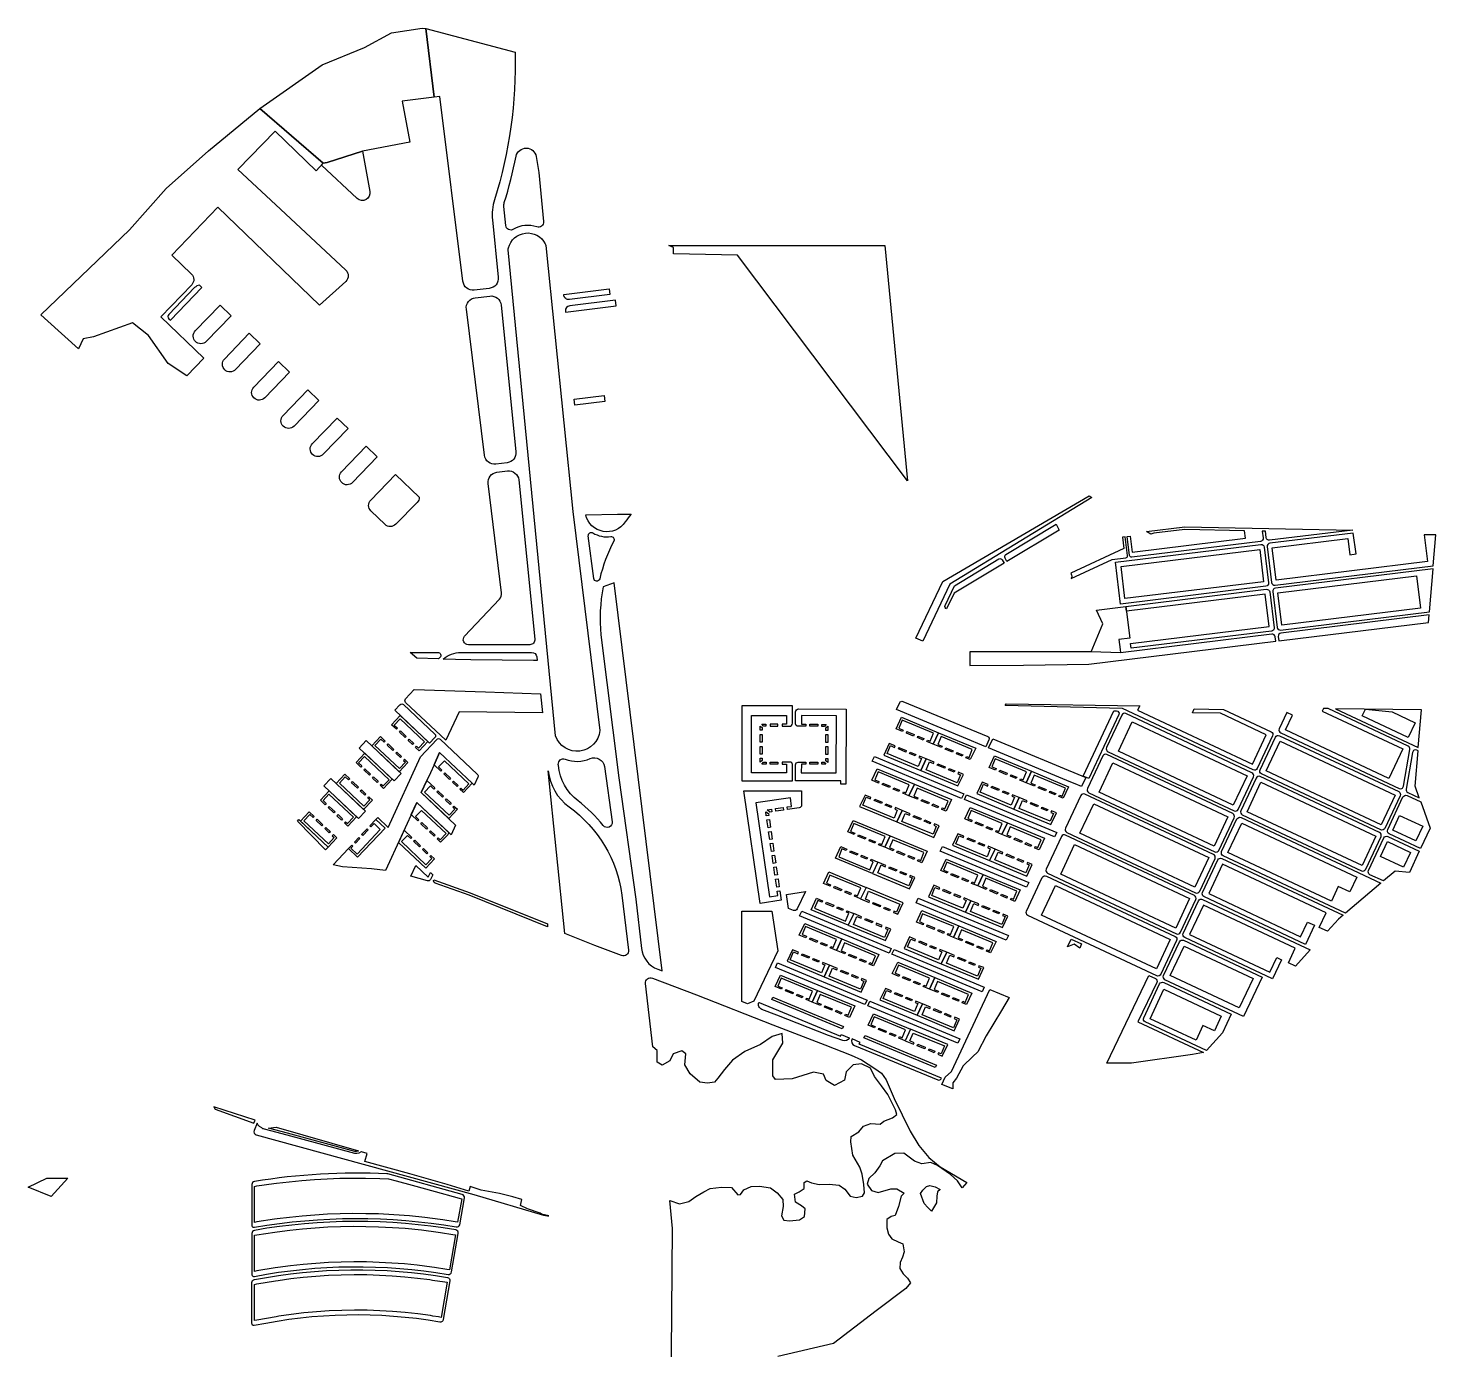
# Model space of a CAD drawing. Header units: millimetres. Extents: x -1270 to 1605, y 1119 to 5880.
# Drawn here: x -1270 to 1501, y 3279 to 5880 of the extents above; entities that cross this region are included whole.
import ezdxf

# ---------------------------------------------------------------- set-up
doc = ezdxf.new("R2010")
doc.units = ezdxf.units.MM
doc.layers.add('благоустройство_озеленение', color=18, linetype='Continuous', true_color=0x000000)

msp = doc.modelspace()

# ---------------------------------------------------------------- linework, layer by layer
at = {"layer": 'благоустройство_озеленение'}
for points in [[(-814.4, 5722.1), (-691.3, 5807.9), (-608.1, 5842.4), (-555.1, 5871.3), (-494.5, 5880.3), (-487.7, 5879.6), (-471.2, 5744.6), (-534, 5736.9), (-519, 5655.7), (-612.4, 5638.5), (-681.6, 5616.1), (-689.3, 5614.5)], [(0, 5436.1), (0, 5448.5), (-9.4, 5452.3), (416.4, 5452.3), (461, 4989.4), (126.3, 5433.7)], [(-195.6, 5150.3), (-136.7, 5157.6), (-135.2, 5145.8), (-194.4, 5138.4)], [(476.9, 4679.5), (530.6, 4791.1), (818.4, 4959.6), (823.7, 4956.4), (543.9, 4786.3), (491.1, 4673.8)], [(881.1, 4821), (1154.1, 4854.4), (1161.8, 4790.9), (888.9, 4757.5)], [(1189.7, 4769.1), (1462.6, 4802.6), (1470.4, 4739), (1197.5, 4705.6)], [(880, 4651.1), (822.5, 4652.5), (845.2, 4707.8), (832.6, 4734.9), (890.8, 4742.1), (898.4, 4679.5), (876.8, 4676.9), (879.3, 4657.2)], [(-545.4, 4500.3), (-554.9, 4509.3), (-537.8, 4527.5), (-483.6, 4476.4), (-500.8, 4458.2), (-507.7, 4464.7), (-505.6, 4466.9), (-501.7, 4463.1), (-490, 4475.5), (-538.3, 4521), (-549.9, 4508.7), (-543.3, 4502.5)], [(438.3, 4501.4), (448.9, 4524.1), (521.9, 4493.7), (511.3, 4471.1), (499, 4476.2), (500.2, 4478.9), (505.2, 4476.8), (511.7, 4492.5), (450.4, 4518), (443.9, 4502.3), (452.2, 4498.9), (451.1, 4496.1)], [(1303.4, 4540.9), (1466.4, 4464.5), (1472.4, 4538.7)], [(1355.9, 4526.8), (1362.2, 4540), (1414.8, 4534.5), (1460.1, 4513.3), (1446.5, 4484.3)], [(-539.6, 4494.8), (-537.5, 4497), (-526.2, 4486.3), (-528.2, 4484.1)], [(170.5, 4490.4), (174.5, 4490.4), (174.5, 4474.8), (170.5, 4474.8)], [(170.6, 4506.8), (174.5, 4503.7), (174.5, 4498.4), (170.6, 4498.4)], [(174.2, 4510.4), (182.1, 4510.4), (182.1, 4506.5), (177.4, 4506.5)], [(205.7, 4506.4), (205.7, 4510.4), (190.1, 4510.4), (190.1, 4506.4)], [(268.8, 4506.2), (268.8, 4510.2), (284.4, 4510.2), (284.4, 4506.2)], [(292.4, 4506.1), (292.4, 4510.1), (300.4, 4510.1), (297.1, 4506.1)], [(299.9, 4503.3), (304, 4506.5), (304, 4498.2), (299.9, 4498.2)], [(299.9, 4490.2), (303.9, 4490.2), (303.9, 4474.5), (299.9, 4474.6)], [(458.5, 4493), (459.6, 4495.8), (474.1, 4489.8), (472.9, 4487)], [(527.8, 4464.2), (511.3, 4471.1), (521.9, 4493.7), (595, 4463.4), (584.3, 4440.7), (575.8, 4444.3), (576.9, 4447.1), (581.9, 4445), (588.4, 4460.6), (527.1, 4486.1), (520.6, 4470.4), (529, 4467)], [(903.1, 4515), (1129.4, 4408.8), (1102.2, 4350.9), (875.9, 4457.1)], [(-618.5, 4463.4), (-604.8, 4478), (-536.3, 4413.3), (-550, 4398.8)], [(-569.5, 4474.9), (-567.4, 4477), (-576.9, 4486), (-594.1, 4467.8), (-539.9, 4416.7), (-522.8, 4434.9), (-529.6, 4441.4), (-531.7, 4439.2), (-527.7, 4435.5), (-539.4, 4423.2), (-587.6, 4468.7), (-576, 4481)], [(-563.6, 4469.4), (-561.6, 4471.5), (-550.2, 4460.8), (-552.3, 4458.6)], [(-522.4, 4478.6), (-520.4, 4480.8), (-511.4, 4472.4), (-513.5, 4470.2)], [(170.5, 4466.8), (174.5, 4466.8), (174.5, 4451.2), (170.5, 4451.2)], [(299.9, 4466.6), (303.9, 4466.5), (303.8, 4450.9), (299.8, 4450.9)], [(436.5, 4467.5), (424.7, 4472.4), (414.1, 4449.7), (487.1, 4419.4), (497.7, 4442.1), (484.5, 4447.6), (483.3, 4444.8), (488.4, 4442.7), (481.9, 4427), (420.6, 4452.5), (427.1, 4468.2), (435.4, 4464.7)], [(443.9, 4464.4), (458.3, 4458.4), (457.2, 4455.6), (442.8, 4461.6)], [(480.3, 4484), (481.4, 4486.7), (492.8, 4482), (491.7, 4479.2)], [(535.2, 4461.1), (536.3, 4463.9), (550.8, 4457.9), (549.6, 4455.1)], [(629, 4481.7), (812, 4405.7), (803.5, 4387.6), (790.6, 4392.9), (782.3, 4396.4), (636.2, 4457.1), (627.9, 4460.5), (620.5, 4463.6)], [(1167.2, 4418.7), (1194.4, 4476.7), (1420.7, 4370.5), (1393.5, 4312.6)], [(-624.9, 4435.1), (-607.8, 4453.3), (-553.7, 4402.2), (-570.8, 4384), (-577.6, 4390.4), (-575.6, 4392.6), (-571.6, 4388.9), (-560, 4401.2), (-608.2, 4446.8), (-619.9, 4434.5), (-613.3, 4428.3), (-615.4, 4426.1)], [(-546.5, 4453.2), (-544.4, 4455.3), (-535.4, 4446.9), (-537.5, 4444.7)], [(-458.1, 4417.9), (-471.2, 4430.3), (-460.3, 4454.4), (-396.3, 4394), (-413.5, 4375.8), (-420.3, 4382.3), (-418.3, 4384.4), (-414.3, 4380.7), (-402.7, 4393), (-450.9, 4438.6), (-462.6, 4426.3), (-456, 4420.1)], [(170.5, 4443.2), (174.5, 4443.2), (174.5, 4438.7), (170.5, 4435.4)], [(174, 4431.8), (177.3, 4435.9), (182.2, 4435.9), (182.2, 4431.8)], [(190.2, 4435.9), (205.8, 4435.9), (205.8, 4431.8), (190.2, 4431.8)], [(268.4, 4435.6), (284, 4435.6), (284, 4431.6), (268.4, 4431.6)], [(292, 4435.5), (297, 4435.5), (300.2, 4431.5), (292, 4431.6)], [(299.8, 4442.9), (303.8, 4442.9), (303.8, 4435.1), (299.8, 4438.4)], [(395.5, 4446.6), (571.6, 4373.5), (567.3, 4364.4), (391.3, 4437.6)], [(465.7, 4455.3), (477.1, 4450.6), (476, 4447.9), (464.6, 4452.6)], [(497.7, 4442.1), (487.1, 4419.4), (560.1, 4389.1), (570.7, 4411.7), (561.2, 4415.7), (560.1, 4413), (565.1, 4410.9), (558.6, 4395.2), (497.3, 4420.7), (503.8, 4436.4), (512.2, 4432.9), (513.3, 4435.6)], [(557, 4452.1), (558.2, 4454.9), (569.5, 4450.1), (568.4, 4447.4)], [(635.3, 4422.9), (634.1, 4420), (621.3, 4425.4), (631.9, 4448), (705, 4417.7), (694.3, 4395), (682.1, 4400.1), (683.2, 4402.9), (688.2, 4400.8), (694.8, 4416.5), (633.5, 4441.9), (627, 4426.3)], [(838.1, 4376.5), (865.3, 4434.4), (1091.6, 4328.3), (1064.4, 4270.3)], [(-664, 4393.6), (-646.9, 4411.8), (-637.4, 4402.9), (-639.5, 4400.7), (-646, 4406.9), (-657.6, 4394.5), (-609.4, 4349), (-597.7, 4361.3), (-601.7, 4365), (-599.6, 4367.2), (-592.8, 4360.7), (-609.9, 4342.6)], [(-609.6, 4420.6), (-607.5, 4422.8), (-596.2, 4412.1), (-598.2, 4409.9)], [(-592.4, 4404.4), (-590.3, 4406.6), (-581.4, 4398.1), (-583.4, 4395.9)], [(-452.3, 4412.4), (-450.2, 4414.6), (-438.8, 4403.9), (-440.9, 4401.7)], [(403.5, 4394.6), (390.7, 4399.9), (401.3, 4422.6), (474.3, 4392.2), (463.7, 4369.6), (451.4, 4374.7), (452.6, 4377.4), (457.6, 4375.4), (464.1, 4391), (402.8, 4416.5), (396.3, 4400.8), (404.6, 4397.4)], [(519.5, 4429.8), (520.7, 4432.5), (535.1, 4426.5), (534, 4423.8)], [(542.5, 4423.5), (553.9, 4418.7), (552.7, 4416), (541.4, 4420.8)], [(641.5, 4417), (642.7, 4419.8), (657.1, 4413.8), (655.9, 4411)], [(663.3, 4407.9), (664.5, 4410.7), (675.8, 4406), (674.7, 4403.2)], [(712, 4390.9), (710.8, 4388.2), (694.3, 4395), (705, 4417.7), (778, 4387.3), (767.4, 4364.7), (758.8, 4368.2), (759.9, 4371), (765, 4368.9), (771.5, 4384.6), (710.2, 4410.1), (703.7, 4394.4)], [(-694.9, 4360.9), (-677.8, 4379.1), (-623.7, 4328), (-640.8, 4309.8), (-647.7, 4316.3), (-645.6, 4318.5), (-641.7, 4314.8), (-630, 4327.1), (-678.3, 4372.6), (-689.9, 4360.3), (-683.4, 4354.1), (-685.5, 4352)], [(-688.4, 4389.1), (-674.7, 4403.7), (-606.3, 4339.1), (-620, 4324.6)], [(-631.6, 4397.4), (-620.2, 4386.6), (-622.3, 4384.5), (-633.6, 4395.2)], [(-614.4, 4381.2), (-605.4, 4372.7), (-607.5, 4370.5), (-616.5, 4379)], [(-496.4, 4375.7), (-485.4, 4399.4), (-469.8, 4385), (-471.9, 4382.8), (-478.4, 4389), (-490.1, 4376.6), (-441.8, 4331.1), (-430.2, 4343.4), (-434.1, 4347.1), (-432.1, 4349.3), (-425.2, 4342.9), (-442.4, 4324.7)], [(-466.1, 4377.3), (-464, 4379.5), (-452.7, 4368.8), (-454.7, 4366.6)], [(-435.1, 4396.2), (-433, 4398.4), (-424.1, 4389.9), (-426.1, 4387.7)], [(412, 4394.3), (426.4, 4388.3), (425.3, 4385.5), (410.9, 4391.5)], [(433.8, 4385.2), (445.2, 4380.5), (444, 4377.7), (432.7, 4382.5)], [(480.2, 4362.7), (463.7, 4369.6), (474.3, 4392.2), (547.4, 4361.9), (536.7, 4339.2), (528.1, 4342.8), (529.3, 4345.6), (534.3, 4343.5), (540.8, 4359.2), (479.5, 4384.6), (473, 4368.9), (481.3, 4365.5)], [(618.4, 4388.7), (619.6, 4391.4), (607.7, 4396.4), (597.1, 4373.7), (670.1, 4343.4), (680.7, 4366), (667.5, 4371.5), (666.4, 4368.7), (671.4, 4366.7), (664.9, 4351), (603.6, 4376.5), (610.1, 4392.1)], [(625.8, 4385.6), (627, 4388.4), (641.4, 4382.4), (640.2, 4379.6)], [(647.6, 4376.5), (648.8, 4379.3), (660.1, 4374.6), (659, 4371.8)], [(718.2, 4385.1), (719.4, 4387.9), (733.8, 4381.9), (732.7, 4379.1)], [(740, 4376), (741.2, 4378.8), (752.6, 4374.1), (751.4, 4371.3)], [(1129.4, 4338.2), (1156.6, 4396.1), (1382.9, 4289.9), (1355.7, 4232)], [(-516.2, 4332.5), (-505.2, 4356.5), (-442.5, 4297.3), (-444.5, 4292.8), (-458.5, 4278), (-465.3, 4284.5), (-463.3, 4286.7), (-459.3, 4282.9), (-447.7, 4295.3), (-495.9, 4340.8), (-507.6, 4328.5), (-501, 4322.3), (-503.1, 4320.1)], [(-448.9, 4361.1), (-446.8, 4363.3), (-437.9, 4354.8), (-439.9, 4352.6)], [(388.9, 4366), (377.1, 4370.9), (366.4, 4348.2), (439.5, 4317.9), (450.1, 4340.6), (436.9, 4346.1), (435.7, 4343.3), (440.7, 4341.2), (434.2, 4325.5), (372.9, 4351), (379.4, 4366.7), (387.8, 4363.2)], [(396.3, 4362.9), (410.7, 4356.9), (409.6, 4354.1), (395.2, 4360.1)], [(418.1, 4353.8), (429.5, 4349.1), (428.3, 4346.4), (417, 4351.1)], [(487.6, 4359.6), (488.7, 4362.4), (503.2, 4356.4), (502, 4353.7)], [(509.4, 4350.6), (510.5, 4353.4), (521.9, 4348.6), (520.8, 4345.9)], [(572.9, 4362.1), (577.1, 4371.2), (754.6, 4297.4), (750.4, 4288.4)], [(695.2, 4356.9), (696.3, 4359.6), (680.7, 4366), (670.1, 4343.4), (743.1, 4313), (753.8, 4335.7), (744.3, 4339.6), (743.2, 4336.9), (748.2, 4334.9), (741.7, 4319.2), (680.4, 4344.7), (686.9, 4360.3)], [(702.6, 4353.8), (703.7, 4356.5), (718.1, 4350.5), (717, 4347.8)], [(800.3, 4295.9), (827.5, 4353.9), (1053.8, 4247.7), (1026.6, 4189.8)], [(-707.4, 4328.7), (-716.9, 4337.6), (-734, 4319.4), (-679.9, 4268.4), (-662.8, 4286.6), (-669.6, 4293), (-671.7, 4290.8), (-667.8, 4287.1), (-679.4, 4274.8), (-727.7, 4320.3), (-716, 4332.7), (-709.5, 4326.5)], [(-679.6, 4346.5), (-677.6, 4348.6), (-666.2, 4337.9), (-668.3, 4335.7)], [(-662.5, 4330.2), (-660.4, 4332.4), (-651.5, 4324), (-653.5, 4321.8)], [(181.6, 4337.8), (187.2, 4334.3), (187.7, 4330.8), (182.8, 4330.1)], [(192.8, 4343), (193.5, 4338.1), (189.6, 4337.5), (184.7, 4341.9)], [(216.2, 4346.4), (216.9, 4341.4), (201.4, 4339.2), (200.7, 4344.2)], [(464.5, 4331.3), (465.7, 4334.1), (450.1, 4340.6), (439.5, 4317.9), (512.5, 4287.6), (523.1, 4310.2), (513.6, 4314.2), (512.5, 4311.4), (517.5, 4309.3), (511, 4293.7), (449.7, 4319.1), (456.2, 4334.8)], [(473.1, 4331), (487.5, 4325), (486.3, 4322.3), (471.9, 4328.3)], [(587.7, 4321.3), (586.5, 4318.5), (573.7, 4323.9), (584.3, 4346.5), (657.4, 4316.2), (646.7, 4293.5), (634.5, 4298.6), (635.6, 4301.4), (640.6, 4299.3), (647.1, 4315), (585.8, 4340.4), (579.3, 4324.8)], [(724.4, 4344.7), (725.5, 4347.4), (736.9, 4342.7), (735.8, 4340)], [(1416.1, 4301.9), (1429.7, 4330.9), (1475, 4309.7), (1461.4, 4280.7)], [(-740.4, 4319.4), (-737.4, 4322.6), (-679.9, 4268.4), (-684.7, 4263.3)], [(-701.6, 4323.2), (-690.2, 4312.5), (-692.3, 4310.3), (-703.6, 4321)], [(-684.4, 4307), (-675.5, 4298.5), (-677.5, 4296.3), (-686.5, 4304.8)], [(-639.9, 4265.6), (-633.4, 4272.5), (-631.3, 4270.4), (-635, 4266.5), (-622.6, 4254.8), (-577.1, 4303.1), (-589.4, 4314.8), (-595.6, 4308.2), (-597.8, 4310.3), (-585.7, 4323.1), (-567.5, 4305.9), (-621.7, 4248.5)], [(-614, 4293.1), (-603.3, 4304.4), (-601.1, 4302.4), (-611.8, 4291)], [(-517.3, 4285.4), (-515.2, 4287.6), (-530.3, 4301.8), (-541.3, 4277.8), (-487.7, 4227.3), (-470.6, 4245.4), (-477.4, 4251.9), (-479.5, 4249.7), (-475.6, 4246), (-487.2, 4233.7), (-535.5, 4279.2), (-523.8, 4291.6)], [(-497.3, 4314.6), (-495.2, 4316.8), (-483.9, 4306.1), (-485.9, 4303.9)], [(-480.1, 4298.4), (-478, 4300.6), (-469.1, 4292.2), (-471.2, 4290)], [(183.9, 4322.2), (188.9, 4322.9), (191.1, 4307.4), (186.2, 4306.7)], [(187.3, 4298.8), (192.3, 4299.5), (194.5, 4284), (189.6, 4283.3)], [(343.1, 4298.4), (353.7, 4321.1), (426.7, 4290.7), (416.1, 4268.1), (403.8, 4273.2), (405, 4275.9), (410, 4273.9), (416.5, 4289.5), (355.2, 4315), (348.7, 4299.3), (357, 4295.9), (355.9, 4293.1)], [(494.9, 4322), (506.2, 4317.2), (505.1, 4314.5), (493.7, 4319.2)], [(593.9, 4315.5), (595, 4318.2), (609.5, 4312.3), (608.3, 4309.5)], [(615.7, 4306.4), (616.9, 4309.2), (628.2, 4304.5), (627.1, 4301.7)], [(664.4, 4289.4), (663.2, 4286.7), (646.7, 4293.5), (657.4, 4316.2), (730.4, 4285.8), (719.8, 4263.2), (711.2, 4266.7), (712.3, 4269.5), (717.3, 4267.4), (723.9, 4283.1), (662.6, 4308.6), (656.1, 4292.9)], [(1118.8, 4315.5), (1345.1, 4209.3), (1331.5, 4180.4), (1308.9, 4191), (1295.3, 4162), (1091.6, 4257.6)], [(-627.9, 4278.3), (-619.5, 4287.3), (-617.3, 4285.2), (-625.8, 4276.3)], [(-509.4, 4282.1), (-498, 4271.3), (-500.1, 4269.2), (-511.5, 4279.9)], [(190.7, 4275.4), (195.7, 4276.1), (197.9, 4260.7), (193, 4259.9)], [(318.8, 4246.7), (329.4, 4269.4), (341.3, 4264.5), (340.1, 4261.7), (331.8, 4265.2), (325.3, 4249.5), (386.6, 4224), (393.1, 4239.7), (388.1, 4241.8), (389.3, 4244.6), (402.5, 4239.1), (391.8, 4216.4)], [(364.4, 4292.8), (378.8, 4286.8), (377.7, 4284), (363.2, 4290)], [(385.1, 4281), (386.2, 4283.7), (397.6, 4279), (396.4, 4276.2)], [(432.6, 4261.2), (416.1, 4268.1), (426.7, 4290.7), (499.7, 4260.4), (489.1, 4237.7), (480.5, 4241.3), (481.7, 4244.1), (486.7, 4242), (493.2, 4257.6), (431.9, 4283.1), (425.4, 4267.4), (433.7, 4264)], [(525.2, 4260.6), (529.5, 4269.7), (699.6, 4199), (695.3, 4189.9)], [(570.8, 4287.2), (572, 4289.9), (560.1, 4294.9), (549.5, 4272.2), (622.5, 4241.9), (633.1, 4264.5), (619.9, 4270), (618.8, 4267.2), (623.8, 4265.2), (617.3, 4249.5), (556, 4275), (562.5, 4290.6)], [(578.2, 4284.1), (579.3, 4286.9), (593.8, 4280.9), (592.6, 4278.1)], [(600, 4275), (601.2, 4277.8), (612.5, 4273.1), (611.4, 4270.3)], [(670.6, 4283.6), (671.8, 4286.4), (686.2, 4280.4), (685, 4277.6)], [(692.4, 4274.5), (693.6, 4277.3), (704.9, 4272.6), (703.8, 4269.8)], [(762.5, 4215.4), (789.7, 4273.3), (1016, 4167.1), (988.8, 4109.2)], [(1391.9, 4250.3), (1405.5, 4279.3), (1450.8, 4258.1), (1437.2, 4229.1)], [(-494.3, 4263.7), (-492.2, 4265.8), (-483.3, 4257.4), (-485.3, 4255.2)], [(194.1, 4252), (199.1, 4252.7), (201.3, 4237.3), (196.4, 4236.5)], [(348.7, 4261.4), (363.1, 4255.4), (362, 4252.6), (347.5, 4258.6)], [(370.5, 4252.3), (381.9, 4247.6), (380.7, 4244.9), (369.4, 4249.6)], [(440, 4258.1), (441.1, 4260.9), (455.5, 4254.9), (454.4, 4252.2)], [(461.8, 4249.1), (462.9, 4251.9), (474.3, 4247.1), (473.1, 4244.4)], [(540, 4219.8), (538.9, 4217), (526.1, 4222.4), (536.7, 4245), (609.7, 4214.7), (599.1, 4192), (586.8, 4197.1), (588, 4199.9), (593, 4197.8), (599.5, 4213.5), (538.2, 4238.9), (531.7, 4223.3)], [(647.5, 4255.3), (648.7, 4258.1), (633.1, 4264.5), (622.5, 4241.9), (695.5, 4211.5), (706.2, 4234.2), (696.7, 4238.1), (695.5, 4235.4), (700.5, 4233.3), (694, 4217.6), (632.7, 4243.1), (639.2, 4258.7)], [(654.9, 4252.2), (656.1, 4255), (670.5, 4249), (669.4, 4246.2)], [(676.7, 4243.2), (677.9, 4245.9), (689.3, 4241.2), (688.1, 4238.4)], [(197.5, 4228.7), (202.5, 4229.4), (204.7, 4213.9), (199.8, 4213.2)], [(295.4, 4196.9), (306.1, 4219.6), (379.1, 4189.2), (368.5, 4166.6), (356.2, 4171.7), (357.3, 4174.4), (362.4, 4172.4), (368.9, 4188), (307.6, 4213.5), (301.1, 4197.8), (309.4, 4194.4), (308.2, 4191.6)], [(416.9, 4229.8), (418, 4232.6), (402.5, 4239.1), (391.8, 4216.4), (464.9, 4186.1), (475.5, 4208.7), (466, 4212.7), (464.9, 4209.9), (469.9, 4207.8), (463.4, 4192.2), (402.1, 4217.6), (408.6, 4233.3)], [(425.4, 4229.5), (439.9, 4223.5), (438.7, 4220.8), (424.3, 4226.8)], [(447.2, 4220.5), (458.6, 4215.7), (457.5, 4213), (446.1, 4217.7)], [(546.3, 4214), (547.4, 4216.7), (561.8, 4210.8), (560.7, 4208)], [(616.8, 4187.9), (615.6, 4185.2), (599.1, 4192), (609.7, 4214.7), (682.8, 4184.3), (672.1, 4161.7), (663.6, 4165.2), (664.7, 4168), (669.7, 4165.9), (676.2, 4181.6), (614.9, 4207.1), (608.4, 4191.4)], [(200.9, 4205.3), (205.9, 4206), (208.1, 4190.5), (203.2, 4189.8)], [(315.6, 4188.5), (316.8, 4191.3), (331.2, 4185.3), (330.1, 4182.5)], [(434.1, 4142.6), (432.9, 4139.8), (441.5, 4136.2), (452.1, 4158.9), (379.1, 4189.2), (368.5, 4166.6), (385, 4159.7), (386.1, 4162.5), (377.8, 4165.9), (384.3, 4181.6), (445.6, 4156.2), (439.1, 4140.5)], [(523.2, 4185.7), (524.3, 4188.4), (512.5, 4193.4), (501.9, 4170.7), (574.9, 4140.4), (585.5, 4163), (572.3, 4168.5), (571.1, 4165.7), (576.1, 4163.7), (569.6, 4148), (508.4, 4173.5), (514.9, 4189.1)], [(530.6, 4182.6), (531.7, 4185.4), (546.1, 4179.4), (545, 4176.6)], [(568.1, 4204.9), (569.2, 4207.7), (580.6, 4203), (579.5, 4200.2)], [(623, 4182.1), (624.1, 4184.9), (638.6, 4178.9), (637.4, 4176.1)], [(724.7, 4134.8), (751.9, 4192.7), (978.2, 4086.5), (951, 4028.6)], [(271.2, 4145.3), (281.8, 4167.9), (293.7, 4163), (292.5, 4160.2), (284.2, 4163.7), (277.7, 4148), (339, 4122.5), (345.5, 4138.2), (340.5, 4140.3), (341.6, 4143.1), (354.9, 4137.6), (344.2, 4114.9)], [(301.1, 4159.9), (315.5, 4153.9), (314.3, 4151.2), (299.9, 4157.1)], [(338.6, 4182.2), (350, 4177.5), (348.8, 4174.7), (337.4, 4179.5)], [(393.5, 4159.4), (407.9, 4153.4), (406.8, 4150.7), (392.3, 4156.6)], [(477.6, 4159.1), (481.9, 4168.2), (659.4, 4094.4), (655.1, 4085.4)], [(552.4, 4173.5), (553.5, 4176.3), (564.9, 4171.6), (563.8, 4168.8)], [(599.9, 4153.8), (601.1, 4156.6), (585.5, 4163), (574.9, 4140.4), (647.9, 4110), (658.5, 4132.7), (649, 4136.6), (647.9, 4133.9), (652.9, 4131.8), (646.4, 4116.1), (585.1, 4141.6), (591.6, 4157.2)], [(644.8, 4173), (646, 4175.8), (657.3, 4171.1), (656.2, 4168.3)], [(134.4, 4142.7), (193.9, 4142.7), (205.2, 4064.6), (158.5, 3965), (145.8, 3960), (134.3, 3964.5)], [(252.7, 4142.1), (428.7, 4069), (424.5, 4059.9), (248.4, 4133.1)], [(322.9, 4150.9), (334.3, 4146.1), (333.1, 4143.4), (321.7, 4148.1)], [(370.4, 4131.1), (354.9, 4137.6), (344.2, 4114.9), (417.3, 4084.6), (427.9, 4107.2), (418.4, 4111.2), (417.2, 4108.4), (422.2, 4106.3), (415.7, 4090.7), (354.5, 4116.1), (361, 4131.8), (369.3, 4128.3)], [(414.2, 4147.6), (415.3, 4150.4), (426.7, 4145.6), (425.5, 4142.9)], [(492.4, 4118.3), (491.3, 4115.5), (478.5, 4120.9), (489.1, 4143.5), (562.1, 4113.2), (551.5, 4090.5), (539.2, 4095.7), (540.3, 4098.4), (545.4, 4096.3), (551.9, 4112), (490.6, 4137.4), (484.1, 4121.8)], [(607.3, 4150.7), (608.5, 4153.5), (622.9, 4147.5), (621.7, 4144.7)], [(629.1, 4141.7), (630.3, 4144.4), (641.7, 4139.7), (640.5, 4136.9)], [(309.7, 4072.9), (314.7, 4070.9), (321.3, 4086.5), (260, 4112), (253.5, 4096.3), (261.8, 4092.9), (260.6, 4090.1), (247.8, 4095.4), (258.4, 4118.1), (331.5, 4087.7), (320.8, 4065.1), (308.6, 4070.2)], [(377.8, 4128), (392.2, 4122), (391.1, 4119.3), (376.7, 4125.3)], [(409.9, 4111.5), (411, 4114.2), (399.6, 4119), (398.5, 4116.2)], [(498.7, 4112.5), (499.8, 4115.2), (514.2, 4109.3), (513.1, 4106.5)], [(520.5, 4103.4), (521.6, 4106.2), (532.9, 4101.5), (531.8, 4098.7)], [(569.1, 4086.4), (568, 4083.7), (551.5, 4090.5), (562.1, 4113.2), (635.2, 4082.8), (624.5, 4060.2), (616, 4063.7), (617.1, 4066.5), (622.1, 4064.4), (628.6, 4080.1), (567.3, 4105.6), (560.8, 4089.9)], [(268, 4087), (269.2, 4089.8), (283.6, 4083.8), (282.4, 4081)], [(289.8, 4078), (291, 4080.7), (302.3, 4076), (301.2, 4073.2)], [(338.5, 4061), (337.3, 4058.2), (320.8, 4065.1), (331.5, 4087.7), (404.5, 4057.4), (393.9, 4034.7), (385.3, 4038.3), (386.5, 4041.1), (391.5, 4039), (398, 4054.7), (336.7, 4080.1), (330.2, 4064.4)], [(475.6, 4084.2), (476.7, 4086.9), (464.9, 4091.9), (454.2, 4069.2), (527.3, 4038.9), (537.9, 4061.5), (524.7, 4067), (523.5, 4064.2), (528.5, 4062.2), (522, 4046.5), (460.7, 4072), (467.2, 4087.6)], [(483, 4081.1), (484.1, 4083.9), (498.5, 4077.9), (497.4, 4075.1)], [(504.8, 4072), (505.9, 4074.8), (517.3, 4070.1), (516.1, 4067.3)], [(575.4, 4080.6), (576.5, 4083.4), (591, 4077.4), (589.8, 4074.6)], [(598.3, 4074.3), (609.7, 4069.6), (608.6, 4066.8), (597.2, 4071.5)], [(776, 4072), (783.2, 4087.5), (803.1, 4078.1), (800, 4069.5), (789, 4077.3)], [(244.9, 4058.7), (246.1, 4061.5), (234.2, 4066.4), (223.6, 4043.8), (296.6, 4013.4), (307.2, 4036.1), (294, 4041.6), (292.9, 4038.8), (297.9, 4036.7), (291.4, 4021), (230.1, 4046.5), (236.6, 4062.2)], [(253.5, 4058.4), (267.9, 4052.4), (266.7, 4049.7), (252.3, 4055.6)], [(275.3, 4049.4), (286.6, 4044.6), (285.5, 4041.9), (274.1, 4046.6)], [(345.9, 4057.9), (360.3, 4051.9), (359.2, 4049.2), (344.7, 4055.1)], [(367.7, 4048.9), (379.1, 4044.1), (377.9, 4041.4), (366.5, 4046.1)], [(430, 4057.6), (434.3, 4066.7), (611.8, 3992.9), (607.5, 3983.9)], [(552.3, 4052.3), (553.5, 4055.1), (537.9, 4061.5), (527.3, 4038.9), (600.3, 4008.5), (610.9, 4031.2), (601.4, 4035.1), (600.3, 4032.4), (605.3, 4030.3), (598.8, 4014.6), (537.5, 4040.1), (544, 4055.7)], [(559.7, 4049.2), (560.8, 4052), (575.3, 4046), (574.1, 4043.2)], [(978.2, 4015.9), (1005.4, 4073.8), (1141.2, 4010.1), (1114, 3952.2)], [(200.8, 4031.6), (205, 4040.6), (381.1, 3967.5), (376.9, 3958.4)], [(321.7, 4026.8), (322.8, 4029.6), (307.2, 4036.1), (296.6, 4013.4), (369.6, 3983.1), (380.3, 4005.7), (370.8, 4009.7), (369.6, 4006.9), (374.6, 4004.8), (368.1, 3989.2), (306.8, 4014.6), (313.3, 4030.3)], [(330.2, 4026.5), (344.6, 4020.5), (343.5, 4017.8), (329.1, 4023.8)], [(444.8, 4016.8), (443.7, 4014), (430.9, 4019.4), (441.5, 4042), (514.5, 4011.7), (503.9, 3989), (491.6, 3994.1), (492.8, 3996.9), (497.8, 3994.8), (504.3, 4010.5), (443, 4035.9), (436.5, 4020.3)], [(581.5, 4040.2), (582.7, 4042.9), (594, 4038.2), (592.9, 4035.4)], [(214.2, 3991.4), (213, 3988.6), (200.2, 3993.9), (210.8, 4016.6), (283.9, 3986.2), (273.2, 3963.6), (261, 3968.7), (262.1, 3971.4), (267.1, 3969.4), (273.6, 3985), (212.3, 4010.5), (205.8, 3994.8)], [(350.9, 4014.7), (352, 4017.5), (363.4, 4012.7), (362.2, 4010)], [(451, 4011), (452.2, 4013.7), (466.6, 4007.8), (465.5, 4005)], [(474, 4004.7), (485.4, 4000), (484.2, 3997.2), (472.9, 4001.9)], [(521.5, 3984.9), (520.4, 3982.2), (503.9, 3989), (514.5, 4011.7), (587.5, 3981.3), (576.9, 3958.7), (568.3, 3962.2), (569.5, 3965), (574.5, 3962.9), (581, 3978.6), (519.7, 4004.1), (513.2, 3988.4)], [(195.9, 3973), (334.6, 3915.4), (332.4, 3910.8), (193.8, 3968.4)], [(221.5, 3988.3), (236, 3982.3), (234.8, 3979.5), (220.4, 3985.5)], [(242.2, 3976.5), (243.4, 3979.2), (254.7, 3974.5), (253.6, 3971.7)], [(338.8, 3939.6), (343.8, 3937.5), (350.4, 3953.2), (289.1, 3978.6), (282.6, 3962.9), (290.9, 3959.5), (289.7, 3956.7), (273.2, 3963.6), (283.9, 3986.2), (356.9, 3955.9), (346.3, 3933.2), (337.7, 3936.8)], [(382.4, 3956.1), (386.7, 3965.2), (564.1, 3891.4), (559.9, 3882.4)], [(428, 3982.7), (429.1, 3985.4), (417.2, 3990.4), (406.6, 3967.7), (479.6, 3937.4), (490.3, 3960), (477.1, 3965.5), (475.9, 3962.8), (480.9, 3960.7), (474.4, 3945), (413.1, 3970.5), (419.6, 3986.2)], [(435.4, 3979.6), (436.5, 3982.4), (450.9, 3976.4), (449.8, 3973.7)], [(457.2, 3970.6), (458.3, 3973.3), (469.7, 3968.6), (468.5, 3965.9)], [(528.9, 3981.9), (543.3, 3975.9), (542.2, 3973.1), (527.8, 3979.1)], [(528.6, 3801.5), (535.2, 3815.7), (547.2, 3827), (622.8, 3988.3), (661.2, 3972.4), (645.9, 3947.1), (615.5, 3896.8), (599, 3865.6), (588.6, 3855.6), (570.3, 3837.8), (557.4, 3813.9), (550.2, 3804.2), (550.2, 3792.5)], [(549.6, 3970), (550.7, 3972.8), (562.1, 3968.1), (560.9, 3965.3)], [(938.3, 3930.8), (965.4, 3988.7), (1078.6, 3935.6), (1065, 3906.6), (1042.4, 3917.3), (1028.8, 3888.3)], [(297.1, 3953.6), (298.3, 3956.4), (312.7, 3950.4), (311.5, 3947.7)], [(318.9, 3944.6), (320.1, 3947.4), (331.4, 3942.6), (330.3, 3939.9)], [(445.1, 3895.4), (450.2, 3893.3), (456.7, 3909), (395.4, 3934.4), (388.9, 3918.8), (397.2, 3915.3), (396, 3912.5), (383.2, 3917.9), (393.9, 3940.5), (466.9, 3910.2), (456.3, 3887.5), (444, 3892.6)], [(504.7, 3950.8), (505.8, 3953.6), (490.3, 3960), (479.6, 3937.4), (552.7, 3907), (563.3, 3929.7), (553.8, 3933.6), (552.7, 3930.9), (557.7, 3928.8), (551.2, 3913.1), (489.9, 3938.6), (496.4, 3954.2)], [(512.1, 3947.7), (513.2, 3950.5), (527.7, 3944.5), (526.5, 3941.7)], [(533.9, 3938.7), (535, 3941.4), (546.4, 3936.7), (545.3, 3933.9)], [(403.4, 3909.5), (404.6, 3912.3), (419, 3906.3), (417.9, 3903.5)], [(521.9, 3863.5), (520.7, 3860.8), (529.3, 3857.2), (539.9, 3879.8), (466.9, 3910.2), (456.3, 3887.5), (472.8, 3880.7), (473.9, 3883.4), (465.6, 3886.9), (472.1, 3902.6), (533.4, 3877.1), (526.9, 3861.4)], [(375, 3893.2), (377.1, 3897.7), (517.6, 3839.3), (515.5, 3834.8)], [(425.2, 3900.4), (426.4, 3903.2), (437.8, 3898.5), (436.6, 3895.7)], [(480.1, 3877.6), (481.3, 3880.4), (495.7, 3874.4), (494.6, 3871.6)], [(502, 3868.5), (503.1, 3871.3), (514.5, 3866.6), (513.3, 3863.8)], [(-904.6, 3757), (-902.1, 3753), (-826.2, 3724.9), (-823.3, 3731.3)], [(-797.5, 3715.4), (-782.2, 3717.3), (-620.1, 3670.5), (-620.8, 3670.2), (-623.8, 3669.4), (-627, 3669.3), (-759.6, 3705.3)], [(-1225, 3580.5), (-1270.4, 3598.9), (-1233.7, 3616.8), (-1192, 3616.8)], [(-824.9, 3600.8), (-819.9, 3601.6), (-786.6, 3606.5), (-781.6, 3607.1), (-756.8, 3610), (-731.9, 3612.5), (-707, 3614.4), (-682, 3615.8), (-657, 3616.7), (-631, 3617.1), (-606, 3617), (-578.3, 3616.4), (-561, 3615.9), (-546.1, 3611.8), (-514.4, 3603.1), (-450.4, 3585.6), (-445.6, 3584.2), (-421.8, 3577.7), (-416.9, 3576.4), (-425, 3530.1), (-429.9, 3530.9), (-454.2, 3534.8), (-459.1, 3535.5), (-489.4, 3539.4), (-519.9, 3542.5), (-550.4, 3544.8), (-580.9, 3546.4), (-605.9, 3547), (-630.9, 3547.1), (-655.9, 3546.7), (-680.9, 3545.8), (-705.8, 3544.3), (-730.8, 3542.3), (-755.6, 3539.8), (-780.4, 3536.7), (-785.4, 3536), (-819.9, 3530.7), (-824.9, 3529.8)], [(507.9, 3552), (500.7, 3558.9), (493.8, 3567.1), (486.5, 3586.6), (491, 3593.6), (498.3, 3600.8), (504.9, 3602.6), (515.4, 3599.9), (525.4, 3594.8), (519.6, 3590.1), (518.3, 3581.7), (517.9, 3568.4)], [(-824.9, 3504.4), (-819.9, 3505.3), (-785, 3510.8), (-780, 3511.5), (-755.2, 3514.6), (-730.3, 3517.2), (-705.4, 3519.3), (-680.5, 3520.8), (-655.5, 3521.7), (-630.5, 3522.1), (-605.5, 3522), (-580.5, 3521.3), (-553.4, 3520), (-528.5, 3518.2), (-495.9, 3515), (-463.4, 3510.8), (-458.4, 3510.1), (-434.2, 3506.3), (-429.2, 3505.5), (-441.2, 3436.6), (-446.1, 3437.4), (-470.4, 3441.1), (-475.4, 3441.8), (-504.6, 3445.5), (-529.5, 3448), (-554.4, 3449.9), (-579.4, 3451.2), (-604.3, 3452), (-629.3, 3452), (-654.3, 3451.7), (-679.3, 3450.7), (-704.3, 3449.2), (-729.2, 3447), (-754, 3444.3), (-778.8, 3441), (-783.8, 3440.2), (-819.9, 3434.2), (-824.9, 3433.4)], [(-824.9, 3407.8), (-819.9, 3408.8), (-783.4, 3415), (-778.4, 3415.8), (-753.6, 3419.2), (-728.8, 3421.9), (-703.9, 3424.1), (-678.9, 3425.7), (-653.9, 3426.7), (-628.9, 3427.2), (-603.9, 3427), (-579, 3426.2), (-554, 3424.8), (-529.1, 3422.9), (-504.2, 3420.3), (-479.4, 3417.2), (-474.4, 3416.4), (-450.4, 3412.7), (-445.5, 3411.9), (-457.5, 3342.9), (-462.4, 3343.7), (-473.6, 3345.5), (-478.5, 3346.3), (-503.3, 3349.7), (-528.1, 3352.5), (-553.1, 3354.6), (-578, 3356.1), (-603, 3356.9), (-628, 3357.2), (-653, 3356.7), (-678, 3355.7), (-702.7, 3354), (-710.8, 3353.3), (-727.6, 3351.7), (-752.4, 3348.7), (-777.2, 3345.1), (-782.2, 3344.2), (-819.9, 3337.4), (-824.9, 3336.5)]]:
    msp.add_lwpolyline(points, close=True, dxfattribs=at)
for points in [[(-392.4, 5364.7, -0.411227), (-414.5, 5382.1), (-459.7, 5746), (-471.2, 5744.6), (-487.7, 5879.6), (-311.7, 5833.2, -0.082359), (-352.3, 5542.7, 0.101371), (-356.3, 5502.8), (-344.9, 5390, -0.410567), (-362.5, 5368.1)], [(-1231.7, 5303.5), (-1245.6, 5316.2), (-1070.9, 5483.7), (-998.6, 5564.4), (-915.5, 5639.1), (-814.4, 5722.1), (-689.3, 5614.5), (-703.3, 5599.5), (-784.3, 5677.6), (-857.4, 5601.9), (-773.7, 5524), (-645, 5404.1, -0.437456), (-645.1, 5382), (-696.6, 5334.8), (-896.7, 5527.8), (-987.5, 5433.6), (-948.9, 5396.4, -0.414214), (-948.5, 5375.2), (-1009, 5312.4), (-924.5, 5230.9), (-958.2, 5195.9), (-994.6, 5220.6), (-1033.3, 5275.2), (-1064.9, 5300.1), (-1141.5, 5272.9), (-1162.4, 5268.7), (-1171.3, 5249)], [(-693, 5610.6), (-689.3, 5614.5), (-681.6, 5616.1), (-612.4, 5638.5), (-597.7, 5558.7, -0.722821), (-622.6, 5545)], [(-270.3, 5627.4), (-265.3, 5596.5), (-255.9, 5499.5, -0.548128), (-269.1, 5489.1, 0.223578), (-315, 5484.4, -0.550102), (-330.1, 5492), (-333.9, 5529.2, -0.101256), (-333.1, 5537.1, 0.025649), (-309.7, 5628.1, -0.833518)], [(-232.2, 4487.2), (-325.3, 5444.2, -0.087423), (-325, 5447.7, -0.689391), (-252.4, 5456.1, -0.095952), (-251.3, 5452.5), (-198, 4928.7), (-144.8, 4498, -0.803041)], [(-928.6, 5369.9), (-933, 5374.2, 0.184483), (-942.7, 5369.7), (-993.6, 5317, 0.414214), (-993.4, 5308.5), (-990.5, 5305.7)], [(-371.9, 5039.6), (-407.7, 5327.5, -0.417207), (-390.1, 5349.8), (-361.5, 5353.1, -0.417869), (-339.3, 5335.2), (-310.1, 5046.8, -0.407588), (-327.6, 5024.9), (-349.6, 5022.2, -0.414214)], [(-216.1, 5356.3), (-126.4, 5367.4), (-125.2, 5355.9), (-204.7, 5346, -0.421423), (-215.9, 5355)], [(-892.6, 5335.2), (-871, 5314.4), (-919.8, 5263.8, -0.414214), (-941, 5263.5, -0.414214), (-941.3, 5284.7)], [(-112.6, 5333.7), (-114, 5345.2), (-204, 5334, 0.407041), (-212.8, 5323.1), (-212.6, 5321.3)], [(-835, 5279.7), (-813.4, 5258.8), (-862.2, 5208.3, -0.414214), (-883.4, 5207.9, -0.414214), (-883.8, 5229.1)], [(-777.4, 5224.1), (-755.8, 5203.3), (-804.6, 5152.8, -0.414214), (-825.8, 5152.4, -0.414214), (-826.2, 5173.6)], [(-719.9, 5168.6), (-698.3, 5147.8), (-747, 5097.2, -0.414214), (-768.2, 5096.8, -0.414214), (-768.6, 5118.1)], [(-662.3, 5113), (-640.7, 5092.2), (-689.4, 5041.7, -0.414214), (-710.6, 5041.3, -0.414214), (-711, 5062.5)], [(-604.7, 5057.5), (-583.1, 5036.7), (-631.9, 4986.1, -0.414214), (-653.1, 4985.8, -0.414214), (-653.4, 5007)], [(-547.1, 5002), (-500.4, 4956.9, -0.186189), (-504.6, 4946.9), (-546.7, 4903.9, -0.412283), (-567.8, 4903.6), (-595.5, 4930.2, -0.414214), (-595.9, 4951.4)], [(-403.8, 4666.8, -0.657741), (-411.1, 4683.6), (-342.3, 4756.6, 0.223619), (-338.3, 4768.7), (-365, 4984, -0.414214), (-347.6, 5006.3), (-326.9, 5008.9, -0.42087), (-304.5, 4991.1), (-272.8, 4677.8, -0.444097), (-282.7, 4666.8)], [(-172.8, 4922.3), (-110.1, 4923.9), (-83.4, 4923.9, 0.014519), (-94.9, 4908.4, -0.656316)], [(-157, 4797), (-167.6, 4881, -0.628497), (-158.5, 4886.8, 0.172824), (-123.6, 4879.6, -0.607449), (-117.4, 4870.9, 0.059792), (-145.2, 4796.4, -0.833203)], [(656.6, 4830.9), (652.8, 4837.4, -0.407754), (654.6, 4844.2), (753.4, 4904.3), (759.1, 4892)], [(782, 4807.7), (783.7, 4804), (783.7, 4804, -0.254069), (782.9, 4797.2), (863.7, 4834.5), (890.6, 4837.8, 0.414214), (894.1, 4842.2), (889.5, 4879.4), (884.1, 4878.8), (886.9, 4856.2)], [(931.1, 4889.6), (1006.6, 4898.8), (1337.3, 4892.5), (1173.5, 4872.4, -0.414214), (1166.8, 4877.6), (1165.3, 4890.3), (1159.2, 4890.3), (1160.9, 4876.9, -0.414214), (1155.6, 4870.2), (902.5, 4839.2, -0.414214), (898.1, 4842.7), (893.5, 4879.9), (899, 4880.6), (902.9, 4848.8), (1126.2, 4876.2), (1124.4, 4891.2), (1006.8, 4893.8), (945.9, 4886.3), (939.8, 4884.2)], [(1338.1, 4886.5), (1174.2, 4866.5, 0.414214), (1169, 4859.8), (1177.6, 4789.3, 0.414216), (1184.3, 4784.1), (1495.9, 4822.2), (1500.9, 4883), (1478, 4883), (1484.4, 4830.4), (1186.6, 4793.9), (1178.9, 4857.5), (1327.8, 4875.7), (1331.6, 4843.9), (1343.8, 4845.4)], [(870, 4829.2), (1156.4, 4864.3, -0.414214), (1163.1, 4859), (1171.7, 4788.6, -0.414214), (1166.5, 4781.9), (880.1, 4746.8)], [(537.8, 4737.2, -0.435648), (535, 4743.9), (553.2, 4782.6), (640.4, 4835.6, -0.420703), (647.3, 4833.8), (651, 4827.6), (552.6, 4768.5)], [(1495.4, 4816.1), (1185.1, 4778.1, 0.414214), (1179.8, 4771.4), (1188.5, 4701, 0.414214), (1195.2, 4695.7), (1488.4, 4731.7)], [(-22.4, 4024.8), (-117, 4788.4), (-138.3, 4780.9, 0.073648), (-142.9, 4686.2), (-107.3, 4404.5), (-74.2, 4166), (-62.9, 4069, 0.280078), (-31, 4028.1)], [(899.7, 4669.1), (1172.7, 4702.6), (1164.9, 4766.1), (891.9, 4732.6), (890.8, 4742.1), (1167.2, 4775.9, -0.414214), (1173.9, 4770.7), (1182.5, 4700.2, -0.414214), (1177.3, 4693.5), (900.8, 4659.7)], [(1191.7, 4674.7), (1486.7, 4710.8), (1487.9, 4725.6), (1195.9, 4689.8, 0.414214), (1190.7, 4683.1)], [(583.6, 4626), (689.3, 4626.7), (817.5, 4628.8), (1185.7, 4673.9), (1184.7, 4682.4, 0.414214), (1178, 4687.6), (880, 4651.1), (822.5, 4652.5), (583.6, 4652.5)], [(-505.3, 4640.2), (-518.1, 4651.8), (-464, 4651.8, -0.660019), (-459.7, 4641.6), (-462.4, 4638.8)], [(-453.2, 4638.5, -0.165492), (-418.4, 4651.8), (-279.2, 4651.8, -0.384952), (-269.2, 4642.8), (-268.5, 4635.8), (-275.5, 4635.8), (-398.6, 4637), (-428.9, 4637.7)], [(-448.3, 4478.8), (-527.2, 4553.3, -0.414198), (-527.4, 4560.3), (-510.4, 4578.4), (-369.8, 4574.2), (-261.9, 4570.2), (-258.1, 4532.8), (-422.1, 4534.9)], [(-548.7, 4537.8), (-538.4, 4548.7, -0.414229), (-531.3, 4548.9), (-469.9, 4490.9, -0.414214), (-469.7, 4483.9), (-480, 4472.9)], [(234.3, 4546.7), (134.6, 4546.7), (134.5, 4398.6), (234.3, 4398.6), (234.3, 4430.9, 0.414214), (229.3, 4435.9), (213.8, 4435.9), (213.8, 4431.9), (222.5, 4431.9), (222.5, 4414.9), (153.5, 4414.8), (153.6, 4527.3), (222.6, 4527.3), (222.6, 4510.3), (213.7, 4510.4), (213.7, 4506.4), (228.3, 4506.3, 0.415041), (234.3, 4512.3)], [(438.9, 4539), (445.4, 4552.8, -0.401099), (451.8, 4555.3), (618.6, 4486, -0.427426), (621.2, 4479.3), (614.9, 4465.9)], [(1025.4, 4540.4), (1082.8, 4539.5), (1176.7, 4495.5, -0.414214), (1179.6, 4487.5), (1149.4, 4423.2, -0.414214), (1141.4, 4420.3), (883.9, 4541.1), (653.1, 4547.3), (654.7, 4550.7), (917.9, 4546.6), (913.7, 4537.7), (1140, 4431.5), (1167.2, 4489.4), (1076.7, 4531.9), (1021.9, 4532.8)], [(246.4, 4540.6), (340.1, 4539.7), (339.5, 4392.5, 0.000736), (339.4, 4392.6), (329.6, 4392.6), (329.6, 4398.6), (240.3, 4398.6), (240.3, 4430.7, -0.415117), (245.3, 4435.7), (260.4, 4435.6), (260.4, 4431.8), (251.8, 4431.8), (251.6, 4414.9), (320.6, 4414.4), (321, 4527), (252, 4527.2), (252, 4510.3), (260.8, 4510.3), (260.8, 4506.2), (245.3, 4506.3, -0.413311), (240.3, 4511.3), (240.3, 4534.6, -0.416964)], [(806.5, 4408), (866.8, 4536.7), (872.3, 4536.5, -0.542182), (876.7, 4529.4), (817.6, 4403.4)], [(1138.9, 4414.9), (890.8, 4531.3, 0.414214), (882.9, 4528.4), (852.7, 4464.2, 0.414214), (855.6, 4456.2), (1103.6, 4339.8, 0.414214), (1111.6, 4342.7), (1141.8, 4407, 0.414214)], [(1207.7, 4533.4), (1192.6, 4501.2, 0.414214), (1195.5, 4493.3), (1428.8, 4383.8, 0.494054), (1437.2, 4388.2), (1450, 4460.7, 0.33864), (1446.6, 4467.1), (1289, 4541.1), (1279.9, 4541.2), (1277.4, 4536), (1435.9, 4461.7), (1408.7, 4403.7), (1205, 4499.3), (1218.6, 4528.3)], [(-670.2, 4233.5), (-639.9, 4265.6), (-621.7, 4248.5), (-567.5, 4305.9), (-585.7, 4323.1), (-582.3, 4326.7), (-561.7, 4307.3), (-498.3, 4446.3), (-466.1, 4480.4, -0.414214), (-459, 4480.6), (-386.2, 4412, -0.322393), (-385.1, 4406.2), (-392.5, 4390.3), (-396.3, 4394), (-460.3, 4454.4), (-471.2, 4430.3), (-478.2, 4414.9), (-485.4, 4399.4), (-496.4, 4375.7), (-428.8, 4311.8), (-437.6, 4292.7), (-505.2, 4356.5), (-566.8, 4222.3), (-594.4, 4225.8), (-651.7, 4229.9)], [(-135.9, 4427), (-120.7, 4318.4, -0.765608), (-138.4, 4310.9, 0.062736), (-187.8, 4359.5, -0.20815), (-226.5, 4429.2), (-226.7, 4431.3, -0.558407), (-213.2, 4441.6, 0.197459), (-163.7, 4442.6, -0.496061)], [(1465.9, 4458.1), (1463.5, 4459.2, 0.494054), (1455, 4454.8), (1442.3, 4382.4, 0.33864), (1445.7, 4375.9), (1468.3, 4365.3), (1460.1, 4388.3)], [(-246.5, 4418.8, 0.214325), (-205.6, 4347.8, -0.205734), (-101.4, 4173.8), (-88.6, 4065.6, -0.562998), (-102.1, 4055), (-155, 4075.1), (-214.1, 4098.4)], [(138.3, 4379.3), (252.1, 4379.3), (252.1, 4350.7, -0.373553), (247.8, 4345.8), (224.8, 4342.5), (224.1, 4347.5), (232.6, 4348.7), (230.2, 4365.5), (162, 4355.8), (188.8, 4170.6), (205.6, 4173), (204.3, 4181.9), (209.3, 4182.6), (212, 4163.8), (170.5, 4157.8)], [(1471, 4265.7), (1408.9, 4294.8, -0.414214), (1406.1, 4302.8), (1436.2, 4367.1, -0.414214), (1444.2, 4370), (1471.1, 4357.3), (1489.6, 4305.5)], [(1323.2, 4138.4), (1082.1, 4251.5, -0.414214), (1079.2, 4259.5), (1109.4, 4323.8, -0.414214), (1117.4, 4326.7), (1392.7, 4197.5)], [(1397.7, 4201.8), (1371.1, 4214.2, -0.414214), (1368.3, 4222.2), (1398.4, 4286.5, -0.414214), (1406.4, 4289.4), (1468.4, 4260.3), (1448.9, 4218.8), (1420.6, 4221.3)], [(1262, 4114.7), (1244.4, 4077.1), (1044.3, 4171, -0.414214), (1041.4, 4178.9), (1071.6, 4243.2, -0.414209), (1079.6, 4246.1), (1318.2, 4134.2), (1309.3, 4126.6), (1287.4, 4102.8), (1271.1, 4110.4), (1284.7, 4139.4), (1081, 4235), (1053.8, 4177), (1234.8, 4092.1), (1248.4, 4121)], [(-507.3, 4232), (-482.9, 4209), (-478.5, 4218.6), (-473.9, 4214.2), (-478.3, 4204.8, -0.370096), (-484.2, 4202.1), (-516.7, 4211.5)], [(-471.9, 4204.2), (-400.4, 4178.2), (-248.1, 4117.2), (-247.8, 4111.7), (-402.2, 4173.6), (-469.1, 4197.4, -0.44102)], [(734.2, 4211.5), (987.7, 4092.6, -0.414214), (990.6, 4084.6), (959.3, 4018.1, -0.414214), (951.4, 4015.2), (697.9, 4134.1, -0.414214), (695, 4142.1), (726.2, 4208.6, -0.414214)], [(222.4, 4175.4), (259.8, 4180.8), (243.8, 4146.9, -0.401099), (236.1, 4143.9), (226.5, 4147.9)], [(1188, 4051.1), (1197.1, 4046.8), (1179.4, 4009.3), (1006.5, 4090.4, -0.414214), (1003.6, 4098.4), (1033.8, 4162.6, -0.414214), (1041.8, 4165.5), (1253.7, 4066.1), (1224.4, 4034), (1210.6, 4040.5), (1224.2, 4069.4), (1043.2, 4154.4), (1016, 4096.4), (1174.4, 4022.1)], [(1122.5, 3934.9), (967.7, 4007.5, -0.414214), (964.8, 4015.5), (996, 4082.1, -0.414214), (1004, 4085), (1158.8, 4012.3)], [(936.1, 4015.7), (948.7, 4009.8, -0.41737), (951.5, 4001.8), (914.4, 3924.8), (1043.3, 3864.4), (1021.6, 3860.2), (901.7, 3843.4), (852.9, 3843.4)], [(1049.5, 3868.1), (928.8, 3924.7, -0.414214), (925.9, 3932.7), (957.1, 3999.2, -0.414214), (965.1, 4002.1), (1098.1, 3939.7), (1081, 3903.1)], [(346.2, 3893.1), (346, 3892.7, -0.3887), (333.5, 3887.6), (305.3, 3897.9), (203.2, 3937.6), (173.8, 3949, -0.433897), (168.4, 3962.6), (168.5, 3962.7), (328.8, 3896.1), (330.5, 3899.6)], [(351.7, 3890.8, 0.401128), (356.1, 3877.7), (520.7, 3810.2, 0.401123), (527.2, 3812.7), (527.6, 3813.5), (365.8, 3880.7), (367.5, 3884.2)], [(-819.8, 3725), (-825.5, 3710.4, 0.445486), (-821.5, 3702.5), (-392.8, 3584.7), (-255.6, 3543.9), (-248, 3542.5), (-245.1, 3542.5), (-259.8, 3546.2), (-262.1, 3548.2), (-287.6, 3556.5), (-301.2, 3563.3), (-298.8, 3574.7), (-316.5, 3580.3), (-342.3, 3586.4), (-378.3, 3593.6), (-400.3, 3600.8), (-402.9, 3591.3), (-445.4, 3604.7), (-519.1, 3625.6), (-607.8, 3649.5), (-603, 3665.6), (-614.2, 3669), (-614.7, 3668.5), (-619.4, 3666.4), (-623.2, 3665.4), (-627.4, 3665.3), (-760.7, 3701.5), (-792.8, 3709.9), (-805.1, 3713.5), (-806.9, 3714.2), (-808.4, 3714), (-809.5, 3715.4), (-810.5, 3715.8), (-815.2, 3718.7), (-818.1, 3721.9)], [(-564.6, 3625.5, 0.05148), (-824.9, 3610.4, 0.367719), (-829.9, 3604.5), (-829.9, 3523, 0.383784), (-825, 3520.2, -0.086197), (-427.6, 3520.9, 0.353029), (-420.7, 3525.2), (-411.6, 3578.1, 0.38635), (-415.9, 3584.9), (-562.4, 3625.1, 0.044093)], [(-436.9, 3432.3), (-423.7, 3508.1, 0.414744), (-428.6, 3515, 0.086426), (-825, 3514.1, 0.363901), (-829.9, 3508.2), (-829.9, 3426.7, 0.472766), (-825, 3423.6, -0.090127), (-443.8, 3427.3, 0.385719)]]:
    msp.add_lwpolyline(points, format="xyb", close=True, dxfattribs=at)
for points in [[(1427.9, 4377.6, -0.414214), (1430.8, 4369.6), (1400.6, 4305.4, -0.414214), (1392.6, 4302.5), (1157.7, 4412.7, -0.414214), (1154.8, 4420.7), (1185, 4484.9, -0.414214), (1193, 4487.8), (1427.9, 4377.6)], [(814.9, 4383.5, 0.414214), (817.8, 4375.6), (1065.8, 4259.2, 0.414214), (1073.8, 4262.1), (1104, 4326.3, 0.414214), (1101.1, 4334.3), (853, 4450.7, 0.414214), (845, 4447.8), (814.9, 4383.5)], [(1393, 4289.1, 0.414214), (1390.1, 4297), (1155.2, 4407.3, 0.414214), (1147.2, 4404.4), (1117, 4340.1, 0.414214), (1119.9, 4332.1), (1354.8, 4221.9, 0.414214), (1362.8, 4224.8), (1393, 4289.1)], [(771.6, 4305.5, 0.414214), (774.5, 4297.5), (1028, 4178.6, 0.414214), (1036, 4181.5), (1066.2, 4245.8, 0.414214), (1063.3, 4253.7), (809.8, 4372.7, 0.414214), (801.8, 4369.8), (771.6, 4305.5)], [(733.8, 4224.9, 0.414214), (736.7, 4217), (990.2, 4098, 0.414214), (998.2, 4100.9), (1028.4, 4165.2, 0.414214), (1025.5, 4173.2), (772, 4292.1, 0.414214), (764, 4289.2), (733.8, 4224.9)], [(-9.2, 2617.9), (-1.7, 3517.6), (-7.1, 3573.1), (11.7, 3566.3), (30.5, 3571), (44, 3580.9), (59.9, 3589.8), (72.2, 3596.8), (94.5, 3599.1), (114.5, 3598.6), (126.8, 3583.9), (132.1, 3584.5), (138.6, 3593.9), (152.7, 3600.3), (169.1, 3600.9), (190.9, 3598), (204.4, 3588), (215.5, 3575.1), (216.1, 3561), (212.6, 3542.8), (217.3, 3534), (228.5, 3532.8), (248.4, 3535.1), (257.8, 3541.6), (259.6, 3556.3), (252, 3562.7), (240.2, 3569.8), (238.4, 3585.3), (247.8, 3590), (257.2, 3596.4), (257.2, 3608.2), (262.5, 3611.7), (271.9, 3607.6), (286.6, 3604.1), (306.6, 3605.3), (326, 3602.9), (337.7, 3595.3), (347.7, 3581.2), (359.4, 3578.8), (372.4, 3581.2), (375.9, 3588.2), (374.7, 3604.1), (371.8, 3624.6), (367.1, 3638.7), (353, 3662.2), (349.5, 3688.6), (350, 3698.6), (364.7, 3708), (374.1, 3719.2), (388.8, 3724.5), (406.8, 3723.1), (414.1, 3729.2), (431.1, 3735.6), (439.9, 3742.1), (437, 3751.5), (422.3, 3781.4), (409.4, 3798.5), (395.9, 3817.3), (387.6, 3833.7), (370, 3841.9), (353.6, 3840.2), (340.1, 3826.1), (336.5, 3809.6), (317.1, 3799.1), (300.7, 3809), (295.4, 3821.4), (275.4, 3825.5), (233.7, 3812.6), (200.8, 3811.4), (195.4, 3818.4), (195.4, 3850.1), (215.3, 3882.4), (214.2, 3901.8), (194.2, 3895.4), (171.3, 3880.1), (140.7, 3866), (116.1, 3849), (100.2, 3830.8), (87.3, 3813.7), (80.8, 3806.1), (66.7, 3803.7), (52, 3806.1), (32.7, 3822), (22.7, 3840.2), (24.4, 3861.3), (16.2, 3867.2), (-0.8, 3861.9), (-7.3, 3847.8), (-22, 3839), (-32, 3845.4), (-32, 3868.3), (-40.4, 3875.1), (-54.9, 4000.1, -0.562405), (-41.4, 4010.6), (45.6, 3977.6), (195.9, 3918.9), (298.1, 3879.2), (350, 3859), (369.9, 3849.7), (396.6, 3832.8), (409.5, 3823.4), (418.6, 3810.5), (434.4, 3773.5), (465.8, 3709.3), (483.3, 3680.9), (502.9, 3657.5), (525, 3639.4), (577.3, 3608.4), (568.2, 3598.1), (559.4, 3611.6), (545.6, 3624), (519.7, 3642.1), (507, 3647.5), (488.9, 3645.4), (474.5, 3650.3), (453.3, 3666.1), (435.6, 3665.7), (411.8, 3651.3), (406.4, 3641.4), (396.4, 3627.2), (384.7, 3616.4), (381.4, 3605.2), (389.8, 3592.9), (402.8, 3588.4), (427.8, 3596.2), (439.5, 3596.2), (454.3, 3587.2), (448.3, 3581.4), (442.9, 3561), (436.7, 3543.3), (428.9, 3541.6), (419.8, 3535.4), (419.8, 3519.3), (423.1, 3506.9), (430.1, 3497.8), (442.1, 3491.7), (451.6, 3487.9), (454.5, 3471.8), (451.2, 3461.5), (446.2, 3450.8), (445.4, 3439.2), (452.4, 3428.5), (460.7, 3419.8), (466.9, 3411.1), (457.5, 3399.9), (399.3, 3355.6), (315.3, 3291.7), (205.6, 3266.1)], [(-453.1, 3338.6, -0.430236), (-460.1, 3333.7, 0.094851), (-825.2, 3326.6, -0.422939), (-829.9, 3331), (-829.9, 3411.6, -0.359403), (-825, 3417.4, -0.090375), (-444.9, 3421.4, -0.414814), (-440, 3414.5), (-453.1, 3338.6)]]:
    msp.add_lwpolyline(points, format="xyb", dxfattribs=at)

doc.saveas('drawing.dxf')
